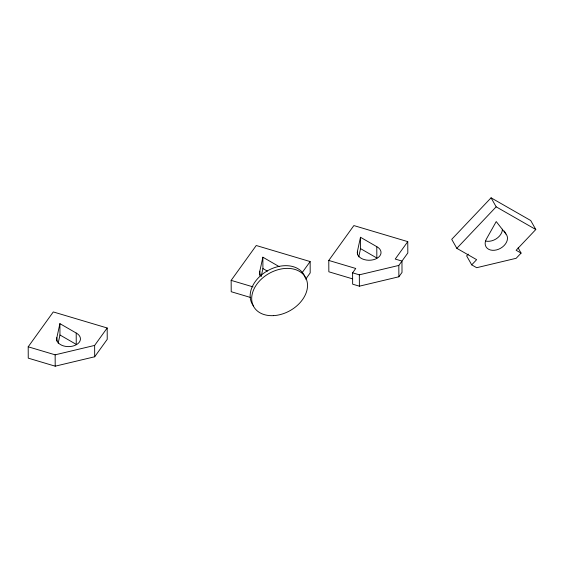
<?xml version="1.0" encoding="UTF-8"?>
<svg xmlns="http://www.w3.org/2000/svg" width="564" height="564" viewBox="0 0 564 564"><rect width="100%" height="100%" fill="white"/><g stroke="black" fill="none" stroke-linecap="round" stroke-linejoin="round"><path stroke-width="0.85" d="M56.872 341.135L56.851 337.646L59.904 323.637L76.203 333.035L76.253 344.385L59.96 334.988L59.904 323.637M58.162 343.222L59.96 334.988M259.835 275.577L259.814 271.213L262.866 257.205L279.159 266.61M261.301 275.972L262.916 268.556L262.866 257.205M357.456 254.773L357.442 251.283L360.495 237.275L376.787 246.672L376.837 258.023L360.544 248.625L360.495 237.275M358.746 256.867L360.544 248.625M28.2 346.804L53.284 311.934L107.181 327.987L107.23 339.338L94.689 356.772L55.201 366.177L28.249 358.147L28.2 346.804L55.145 354.827L94.639 345.422L107.181 327.987M250.578 297.489L231.212 291.722L231.155 280.371L256.246 245.509L310.144 261.562L310.193 272.913L305.674 279.187M302.114 272.715L310.144 261.562M328.784 260.441L353.868 225.572L407.765 241.632L407.821 252.975L398.826 265.425L398.875 276.776L359.388 286.181L352.648 284.178L352.599 272.828L355.736 268.471L328.784 260.441L328.84 271.792L352.415 278.813M407.765 241.632L395.223 259.059L401.963 261.069L402.012 272.419L398.875 276.776M521.08 253.109L516.13 250.268L535.8 229.52L530.71 220.517L491.068 197.823L451.722 239.326L456.819 248.329L476.636 259.673L471.715 264.861L476.672 267.703L516.166 258.291L521.08 253.109L518.112 247.857M456.819 248.329L496.165 206.826L491.068 197.823M468.268 254.131L466.625 255.859L471.715 264.861M352.599 272.828L359.331 274.83L398.826 265.425M231.155 280.371L253.053 286.893M496.165 206.826L535.8 229.52M262.916 268.556L267.364 271.122M505.971 234.025L496.228 221.574L486.626 238.635A11.886 8.538 -29.5 0 0 496.362 249.951A11.886 8.538 -29.5 0 0 505.971 234.025L504.272 231.028M359.331 274.83L359.388 286.181M94.639 345.422L94.689 356.772M55.145 354.827L55.201 366.177M502.397 229.21A11.886 8.538 -29.5 0 1 485.674 241.061M253.497 305.892A29.723 21.347 -29.5 0 1 268.147 270.424A29.723 21.347 -29.5 0 1 305.251 277.692M376.787 246.672A11.886 7.677 -0.3 0 1 373.227 259.778A11.886 7.677 -0.3 0 1 357.442 251.283M76.203 333.035A11.886 7.677 -0.3 0 1 72.636 346.141A11.886 7.677 -0.3 0 1 56.851 337.646M261.231 276.381A11.886 7.677 -0.3 0 1 259.814 271.213M273.364 315.643A29.723 21.347 -29.5 0 0 306.294 279.074A29.723 21.347 -29.5 0 0 259.151 281.365A29.723 21.347 -29.5 0 0 273.364 315.643"/></g></svg>
